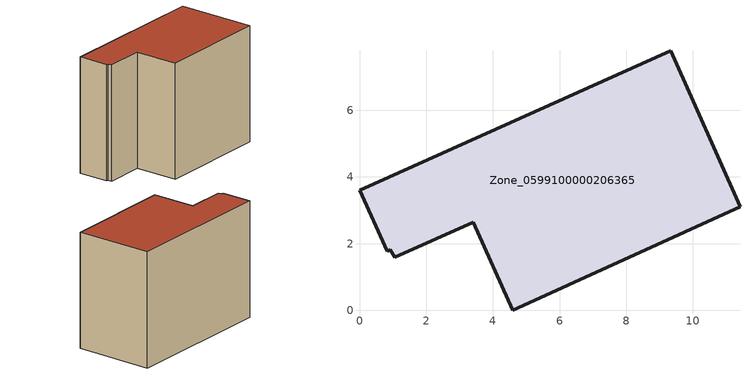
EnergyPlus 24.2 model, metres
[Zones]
Zone_0599100000206365
 floor ground (C_G): 1.05,1.58 0.92,1.82 0.83,1.77 0,3.61 9.34,7.79 11.41,3.11 4.59,0 3.41,2.64 z3.55
 wall outside (C_F): 4.59,0 11.41,3.11 9.34,7.79 0,3.61 0.83,1.77 0.92,1.82 1.05,1.58 3.41,2.64 4.59,0 z3.55:11.16
 roof outside (C_R): 0.92,1.82 1.05,1.58 3.41,2.64 4.59,0 11.41,3.11 9.34,7.79 0,3.61 0.83,1.77 z11.16
[BUILDING]
Pand.0599100000206365: North Axis=0; Terrain=City; Loads Convergence Tolerance Value=0.04; Temperature Convergence Tolerance Value=0.4; Solar Distribution=FullExterior; Maximum Number of Warmup Days=25; Minimum Number of Warmup Days=1
[Site:Location]
Rotterdam.The.Hague.AP_ZH_NLD Design_Conditions: Latitude=51.96; Longitude=4.45; Time Zone=1; Elevation=-4.5
[SITE:GROUNDTEMPERATURE:BUILDINGSURFACE]
18, 18, 18, 18, 18, 18, 18, 18, 18, 18, 18, 18
[MATERIAL] Thermal Absorptance=0.9; Solar Absorptance=0.7; Visible Absorptance=0.7
Name | Roughness | Thickness | Conductivity | Density | Specific Heat
G.TI.1946 | MediumSmooth | 0.15 | 1 | 540 | 1210
F.TI.1946 | Rough | 0.3 | 0.857143 | 1920 | 840
R.TI.1946 | MediumRough | 0.2 | 0.1 | 1500 | 1000
[CONSTRUCTION]
C_G: G.TI.1946
C_F: F.TI.1946
C_R: R.TI.1946
[ZONE]
Zone_0599100000206365: Type=1; Multiplier=1; Ceiling Height=Autocalculate; Volume=Autocalculate; Floor Area=autocalculate; Part of Total Floor Area=Yes
[ZONEINFILTRATION:DESIGNFLOWRATE]
Infil_Zone_0599100000206365: Zone or ZoneList or Space or SpaceList=Zone_0599100000206365; Schedule=AlwaysOn; Design Flow Rate Calculation Method=Flow/Area; Flow Rate per Floor Area=0.003; Constant Term Coefficient=1; Temperature Term Coefficient=0; Velocity Term Coefficient=0; Velocity Squared Term Coefficient=0
[HVACTEMPLATE:ZONE:IDEALLOADSAIRSYSTEM]
Zone_0599100000206365: Maximum Heating Supply Air Temperature=50; Minimum Cooling Supply Air Temperature=13; Maximum Heating Supply Air Humidity Ratio=0.0156; Minimum Cooling Supply Air Humidity Ratio=0.0077; Heating Limit=NoLimit; Cooling Limit=NoLimit; Dehumidification Control Type=ConstantSensibleHeatRatio; Cooling Sensible Heat Ratio=0.7; Dehumidification Setpoint=60; Humidification Control Type=None; Humidification Setpoint=30; Outdoor Air Method=None; Outdoor Air Flow Rate per Person=0.00944; Outdoor Air Flow Rate per Zone Floor Area=0; Outdoor Air Flow Rate per Zone=0; Demand Controlled Ventilation Type=None; Outdoor Air Economizer Type=NoEconomizer; Heat Recovery Type=None; Sensible Heat Recovery Effectiveness=0.7; Latent Heat Recovery Effectiveness=0.65
[ZONECONTROL:THERMOSTAT]
ThermostatControl_Zone_0599100000206365: Zone or ZoneList=Zone_0599100000206365; Control Type Schedule=DualSetpointControlType; Control 1=Thermostat_Zone_0599100000206365; Temperature Difference Between Cutout And Setpoint=0
[THERMOSTATSETPOINT:DUALSETPOINT]
Thermostat_Zone_0599100000206365: Heating Setpoint Temperature Schedule=HeatingSetpoint_Zone_0599100000206365; Cooling Setpoint Temperature Schedule=CoolingSetpoint_Zone_0599100000206365
[SCHEDULE:COMPACT]
HeatingSetpoint_Zone_0599100000206365: Through: 12/31, For: AllDays, Until: 24:00, 21
CoolingSetpoint_Zone_0599100000206365: Through: 12/31, For: AllDays, Until: 24:00, 24
DualSetpointControlType: Through: 12/31, For: AllDays, Until: 24:00, 4
AlwaysOn: Through: 12/31, For: AllDays, Until: 24:00, 1
